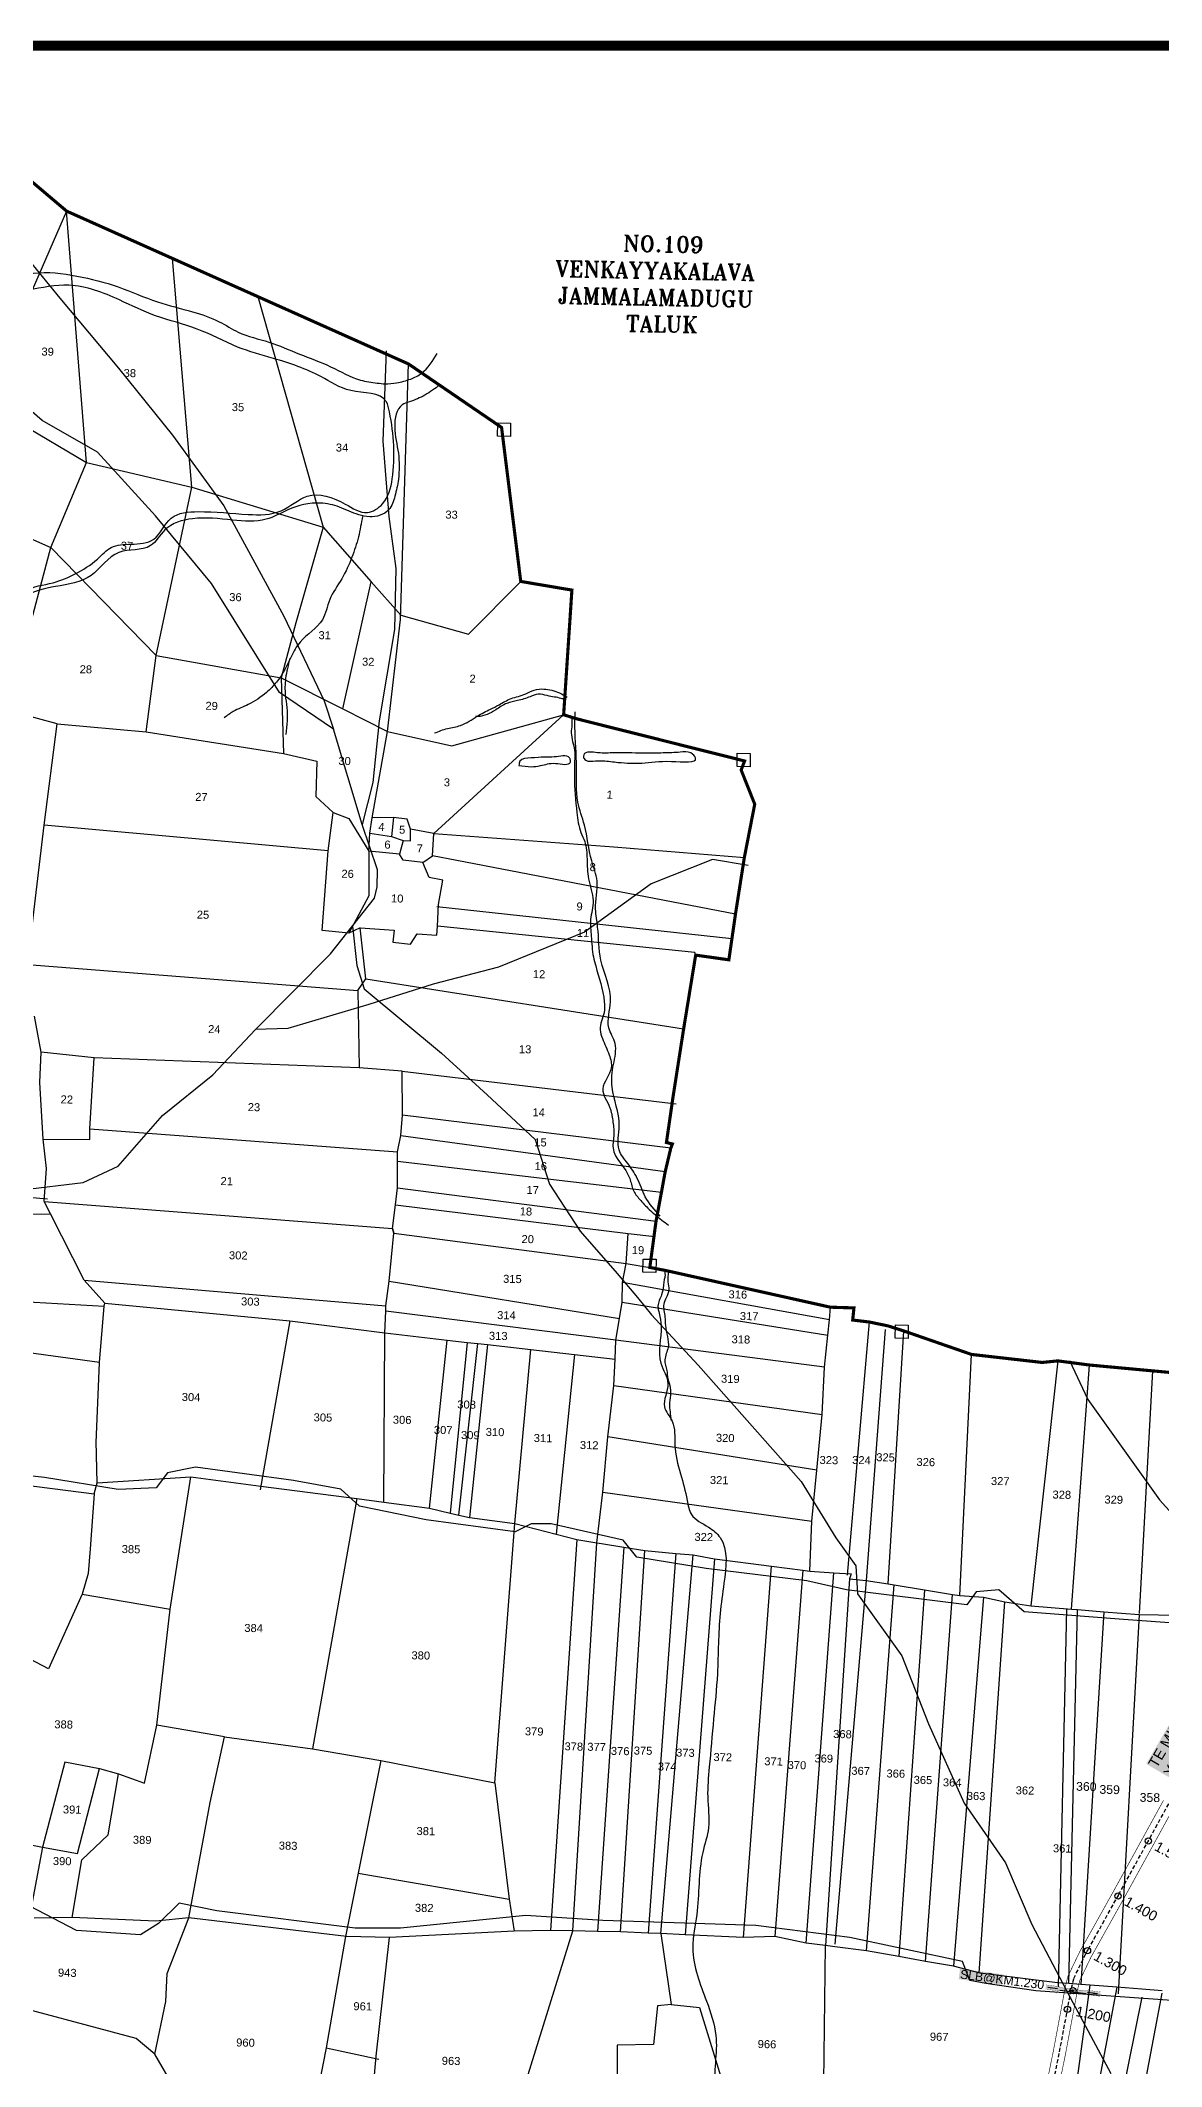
# Model space of a CAD drawing. Header units: inches. Extents: x 180371 to 213934, y 1621195 to 1632901.
# Drawn here: x 186315 to 188105, y 1626032 to 1629266 of the extents above; entities that cross this region are included whole.
import ezdxf
from ezdxf.enums import TextEntityAlignment as Align

# ---------------------------------------------------------------- set-up
doc = ezdxf.new("R2010")
doc.units = ezdxf.units.IN
doc.header["$MEASUREMENT"] = 0
doc.header["$PDMODE"] = 32
doc.header["$PDSIZE"] = 10
doc.linetypes.add('ACAD_ISO02W100', pattern=[15, 12, -3])
doc.linetypes.add('HIDDEN2', pattern=[0.1875, 0.125, -0.0625])
for name, color, linetype in [('CANAL1', 7, 'Continuous'), ('CHANAGE', 1, 'Continuous'), ('CS', 134, 'Continuous'), ('DIMENSION', 7, 'Continuous'), ('PAPER SIZE', 5, 'Continuous'), ('PLOTS', 7, 'Continuous'), ('POINT', 2, 'Continuous'), ('ROAD', 1, 'Continuous'), ('STREAM', 4, 'Continuous'), ('STRUCTURE', 5, 'Continuous'), ('VILLAGE BOUNDARY', 5, 'Continuous'), ('VILLAGE BOUNDRY STONES', 1, 'Continuous')]:
    doc.layers.add(name, color=color, linetype=linetype)
doc.styles.add('section', font='romant.shx', dxfattribs={"height": 2})
doc.styles.get("Standard").update_dxf_attribs({"font": 'arial.ttf'})
doc.dimstyles.get("Standard").update_dxf_attribs({"dimtxt": 0.18, "dimasz": 0.18, "dimexe": 0.18, "dimexo": 0.0625, "dimgap": 0.09, "dimtad": 0, "dimtih": 1, "dimtoh": 1, "dimdec": 4, "dimzin": 0, "dimdsep": 46, "dimtxsty": 'Standard', "dimcen": 0.09, "dimadec": 0, "dimazin": 0, "dimtfac": 1, "dimtdec": 4, "dimtofl": 0, "dimtmove": 0, "dimatfit": 3, "dimfxl": 1, "dimtolj": 1, "dimtzin": 0, "dimarcsym": 0})

# ---------------------------------------------------------------- blocks, each defined once
blk = doc.blocks.new('SLB')
at = {"layer": 'STRUCTURE'}
h = blk.add_hatch(dxfattribs=at)
h.set_pattern_fill('DOTS', color=6, scale=20, angle=320.3722, style=0)
h.set_pattern_definition([(320.372247934, (-159.4327, -72.9564), (1.2786241598, 0.5641323054), [0, -1.25])])
h.paths.add_polyline_path([(769699.5, 1706871.1), (769699.5, 1706861.1), (769729.1, 1706861.1), (769732.1, 1706863.1), (769792.1, 1706863.1), (769795.1, 1706861.1), (769824.7, 1706861.1), (769824.7, 1706871.1), (769795.1, 1706871.1), (769792.1, 1706869.1), (769732.1, 1706869.1), (769729.1, 1706871.1)])
at = {"layer": 'STRUCTURE', "color": 6, "const_width": 0.628}
for points in [[(769726.1, 1706877.1), (769726.1, 1706873.1), (769732.1, 1706869.1), (769792.1, 1706869.1), (769798.1, 1706873.1), (769798.1, 1706877.1)], [(769726.1, 1706855.1), (769726.1, 1706859.1), (769732.1, 1706863.1), (769792.1, 1706863.1), (769798.1, 1706859.1), (769798.1, 1706855.1)]]:
    blk.add_lwpolyline(points, dxfattribs=at)
at = {"layer": 'STRUCTURE', "color": 6, "linetype": 'ACAD_ISO02W100', "ltscale": 0.5, "const_width": 0.5}
for points in [[(769699.5, 1706871.1), (769729.1, 1706871.1)], [(769699.5, 1706861.1), (769729.1, 1706861.1)], [(769795.1, 1706871.1), (769824.7, 1706871.1)], [(769795.1, 1706861.1), (769824.7, 1706861.1)]]:
    blk.add_lwpolyline(points, dxfattribs=at)
at = {"layer": 'STRUCTURE', "color": 6}
blk.add_lwpolyline([(769732.1, 1706863.1), (769792.1, 1706863.1)], dxfattribs=at)
blk.add_lwpolyline([(769732.1, 1706863.1), (769792.1, 1706863.1)], dxfattribs=at)
at = {"layer": 'STRUCTURE', "color": 0}
blk.add_circle((769762.1, 1706866.1), 1.24, dxfattribs=at)
for points in [[(769703.8, 1706866), (769726.7, 1706866)], [(769818.6, 1706865.8), (769795.7, 1706865.8)]]:
    blk.add_leader(points, dimstyle='Standard', override={"dimasz": 10, "dimgap": 0.09, "dimtad": 0}, dxfattribs=at)

msp = doc.modelspace()

# ---------------------------------------------------------------- linework, layer by layer
at = {"layer": 'CANAL1', "color": 200, "const_width": 1}
for points in [[(187902.9, 1625910.8), (187932.7, 1626057.2), (187951.7, 1626158.9), (187955.7, 1626175.6), (187974.8, 1626215.3), (188028.3, 1626311), (188108.5, 1626456.8)], [(187922.5, 1625906.7), (187952.3, 1626053.4), (187971.3, 1626154.7), (187974.7, 1626168.9), (187992.5, 1626206.1), (188045.8, 1626301.3), (188125.9, 1626447)]]:
    msp.add_lwpolyline(points, dxfattribs=at)
at = {"layer": 'CANAL1', "color": 1, "linetype": 'HIDDEN2', "ltscale": 50}
msp.add_lwpolyline([(187912.7, 1625908.7), (187942.5, 1626055.3), (187961.5, 1626156.8), (187965.2, 1626172.2), (187983.7, 1626210.7), (188037, 1626306.2), (188117.2, 1626451.9)], dxfattribs=at)
at = {"layer": 'CS', "color": 3}
for p in [(188084.1, 1626391.8), (188035.9, 1626304.2), (187987.1, 1626216.9), (187955.1, 1626123)]:
    msp.add_point(p, dxfattribs=at)
at = {"layer": 'PAPER SIZE', "color": 5, "const_width": 16}
msp.add_lwpolyline([(180378.6, 1629257.8), (190010.1, 1629257.8), (190010.1, 1621202.7), (180378.6, 1621202.7)], close=True, dxfattribs=at)
at = {"layer": 'PLOTS'}
for points in [[(186342.2, 1628175), (186279.2, 1628192.3), (186298.9, 1628331.9), (186332.1, 1628456.5), (186388.8, 1628592.3), (186357.2, 1628993.5), (186302.2, 1628867.5), (186283.2, 1628654.8), (186219.5, 1628505.8)], [(186484, 1628162.2), (186499.9, 1628284), (186556.9, 1628552.8), (186526.3, 1628917.9)], [(186662.5, 1628857), (186766.5, 1628488.9), (186723.1, 1628336.1), (186699.8, 1628248.4), (186703.2, 1628128)], [(187425, 1627871.1), (186980, 1627956.9), (186941.5, 1627964.3), (186943.6, 1628000.3), (186906.1, 1628007), (186900.8, 1628022.8), (186879.3, 1628025.8), (186844.8, 1628025.2), (186869.4, 1628162.8), (186890.4, 1628341.7), (186903.1, 1628749.5)], [(186075.8, 1628713.9), (186218.6, 1628677.3), (186250, 1628669.2), (186252.1, 1628662.1), (186283.2, 1628654.8), (186388.8, 1628592.3), (186556.9, 1628552.8), (186766.5, 1628488.9), (186843.4, 1628401.8), (186890.6, 1628348.3), (186998.7, 1628318.3), (187082.2, 1628402.4)], [(185930.7, 1628603.6), (186021.7, 1628563.8), (186219.5, 1628505.8), (186249.1, 1628498.5), (186252.9, 1628491.8), (186332.1, 1628456.5), (186499.9, 1628284), (186699.8, 1628248.4), (186797.9, 1628198.9), (186869.4, 1628162.8), (186972.1, 1628140.2), (187150.7, 1628189.6), (186943.6, 1628000.3), (187230.9, 1627978.8), (187439.2, 1627961.7)], [(186797.9, 1628198.9), (186843.4, 1628401.8)], [(186297.3, 1627811.6), (186321.3, 1628013.2), (186342.2, 1628175), (186484, 1628162.2), (186703.2, 1628128), (186756.8, 1628115.5), (186755.2, 1628059.1), (186782.9, 1628033.8), (186807.8, 1628024), (186839.5, 1627971.8), (186839.7, 1627900.3), (186807.6, 1627841.1), (186764.9, 1627845.1), (186774.7, 1627972.3), (186782.9, 1628033.8)], [(186774.7, 1627972.3), (186321.3, 1628013.2)], [(186925.7, 1627953.7), (186894.6, 1627957.6), (186888.7, 1627966.8), (186839.5, 1627971.8), (186841.3, 1628000.5), (186844.8, 1628025.2)], [(186841.3, 1628000.5), (186875.7, 1627995.4), (186894.4, 1627989), (186888.7, 1627966.8)], [(186879.3, 1628025.8), (186875.7, 1627995.4)], [(186894.4, 1627989), (186906.2, 1627988.3), (186906.1, 1628007)], [(186825.8, 1627849.5), (186880.3, 1627845.9), (186878.2, 1627826.8), (186906.3, 1627823.2), (186916.7, 1627839.8), (186948.4, 1627837.9), (186949.4, 1627852.2), (186950.7, 1627886.7), (186958, 1627925.7), (186935.8, 1627929.7), (186925.7, 1627953.7), (186941.5, 1627964.3)], [(186948.1, 1627883.3), (187419.4, 1627832.2)], [(186295.4, 1627791), (186822.2, 1627749.2), (186835, 1627768), (186825.8, 1627849.5), (186807.6, 1627841.1)], [(187361.5, 1627805.9), (187360.2, 1627810.3), (186949.4, 1627852.2)], [(186822.2, 1627749.2), (186824, 1627626.1)], [(186835, 1627768), (187342.3, 1627688.2)], [(186178.4, 1627392.5), (186331.4, 1627392.7), (186321.1, 1627412.7), (186325.2, 1627465.4), (186319.9, 1627512.1), (186314.2, 1627602.8), (186316.7, 1627651.2), (186305.9, 1627708.4)], [(186863.5, 1626932.7), (186865, 1627202.8), (186866.6, 1627237.3), (186867, 1627246), (186871.9, 1627285.2), (186879.7, 1627362.3), (186877.6, 1627369.4), (186882.2, 1627407.3), (186885.5, 1627434.5), (186885.3, 1627476.7), (186885.2, 1627492.1), (186891, 1627518), (186893.6, 1627550.6), (186892.9, 1627620.4), (186824, 1627626.1), (186401.3, 1627641.9), (186316.7, 1627651.2)], [(186319.9, 1627512.1), (186394.3, 1627511.8), (186394.3, 1627528.6), (186401.3, 1627641.9)], [(186892.9, 1627620.4), (187330.4, 1627568.3)], [(187321.7, 1627497.5), (186893.6, 1627550.6)], [(186394.3, 1627528.6), (186885.2, 1627492.1)], [(186891, 1627518), (187312.9, 1627460.4)], [(185924.7, 1627451.8), (186326.8, 1627417)], [(187306.8, 1627427.1), (186885.3, 1627476.7)], [(186885.5, 1627434.5), (187298.2, 1627381.1)], [(185913.3, 1627315.7), (186154.5, 1627298.3), (186270.1, 1627290.9), (186285.7, 1627256), (186286.7, 1627253.2), (186417.3, 1627245.8), (186418.4, 1627250.6), (186385.2, 1627287.2), (186331.4, 1627392.7)], [(186321.1, 1627412.7), (186877.6, 1627369.4), (186879.7, 1627362.3), (187250.6, 1627313.8), (187288.3, 1627307.4)], [(186882.2, 1627407.3), (187253.5, 1627361.7)], [(187203.8, 1626868), (187213.3, 1626948.5), (187221.2, 1627037), (187230.6, 1627119), (187232.7, 1627161), (187234.1, 1627191.3), (187239.8, 1627225.7), (187244, 1627251.7), (187244.9, 1627283.1), (187250.6, 1627313.8), (187253.5, 1627361.7), (187296.4, 1627356.5)], [(186385.2, 1627287.2), (186867, 1627246)], [(186871.9, 1627285.2), (187239.8, 1627225.7)], [(187575.3, 1627223.8), (187244.9, 1627283.1)], [(186404.3, 1627027.6), (186409.5, 1627155.7), (186417.3, 1627245.8)], [(186418.4, 1627250.6), (186713.5, 1627221.9), (186865, 1627202.8), (186964.6, 1627191.5), (186996.9, 1627187.8), (187013.5, 1627185.9), (187028.9, 1627184.2), (187098.3, 1627176.3), (187167.9, 1627168.5), (187232.7, 1627161.1)], [(186713.5, 1627221.9), (186666.3, 1626952.2)], [(187234.1, 1627191.3), (186866.6, 1627237.3)], [(187244, 1627251.7), (187572.6, 1627199)], [(187543.7, 1626822.6), (187546.8, 1626902.1), (187554.7, 1626984), (187563.3, 1627072.5), (187567.1, 1627148.4), (187572.6, 1627199), (187575.3, 1627223.8), (187576.6, 1627243.9)], [(186409.5, 1627155.7), (186297, 1627170.8), (186296.2, 1627190.2), (186142.3, 1627205.2), (185908.5, 1627188.3)], [(186936.3, 1626923.2), (186964.6, 1627191.5)], [(187567.1, 1627148.4), (187234.1, 1627191.3)], [(187638.4, 1627220.3), (187603.6, 1626815.9)], [(187664, 1627208.4), (187633.8, 1626807.9)], [(187668.7, 1626802.2), (187694.1, 1627205.9)], [(186996.9, 1627187.8), (186969.5, 1626915.1)], [(186983.4, 1626912.1), (187013.5, 1627185.9)], [(187028.9, 1627184.2), (187000.5, 1626908.4)], [(187072.7, 1626898.4), (187098.3, 1627176.3)], [(187167.9, 1627168.5), (187138.6, 1626881.6)], [(187783.5, 1626783.5), (187801.9, 1627168.5)], [(187939.9, 1627158.2), (187896.6, 1626767)], [(187961.7, 1626761.8), (187990.2, 1627151.6)], [(188090.7, 1627142.3), (188069.6, 1626754.9)], [(187230.6, 1627119), (187563.3, 1627072.5)], [(186405.7, 1626963.8), (186404.2, 1627030.3)], [(187554.7, 1626984), (187221.2, 1627037)], [(186401.3, 1626946.1), (186394.9, 1626858.3), (186391.6, 1626818.7), (186382, 1626785.7), (186328.4, 1626666.8), (186281, 1626691.7), (186160.2, 1626719.1), (186168.7, 1626804.2), (186196.9, 1626972.1)], [(186196.9, 1626972.1), (186401.3, 1626946.1), (186405.7, 1626963.8), (186555.3, 1626972.9), (186667.4, 1626958.3), (186820.5, 1626938.3), (186863.5, 1626932.7), (186936.3, 1626923.2), (186969.5, 1626915.1), (186983.4, 1626912.1), (187000.5, 1626908.4), (187072.7, 1626898.4), (187138.6, 1626881.6), (187172, 1626873.1), (187203.8, 1626868), (187211.2, 1626866.8), (187246.7, 1626861.1), (187280.4, 1626855.7), (187329.9, 1626851), (187357.5, 1626848.4), (187391.4, 1626842.3), (187482.8, 1626830.5), (187532.4, 1626824.1), (187543.7, 1626822.6), (187581.9, 1626820.1), (187609.8, 1626818.3), (187607.3, 1626810.3), (187633.8, 1626807.9), (187668.7, 1626802.2), (187678.4, 1626800.6), (187726.7, 1626792.8), (187771.8, 1626785.4), (187783.5, 1626783.5), (187821.1, 1626781.1), (187855.1, 1626773.4), (187896.6, 1626767), (187961.7, 1626761.8), (187971.3, 1626761.1), (188013.1, 1626757.8), (188069.8, 1626753.2), (188161.8, 1626752)], [(186498.2, 1626051.4), (186515.8, 1626135.7), (186517.7, 1626180.3), (186552.1, 1626269), (186586.1, 1626453.3), (186609.3, 1626558.1), (186501, 1626576.5), (186522.5, 1626761.8), (186555.3, 1626972.9)], [(186820.5, 1626938.3), (186749.5, 1626539.2)], [(187213.3, 1626948.5), (187546.8, 1626902.1)], [(187041.1, 1626484.8), (187072.7, 1626898.4)], [(187172, 1626873.1), (187129.8, 1626249.1)], [(187165.6, 1626248.4), (187203.8, 1626868)], [(187246.7, 1626861.1), (187204.8, 1626247.6)], [(187241.4, 1626246.9), (187280.4, 1626855.7)], [(187329.9, 1626851), (187285.8, 1626244.9)], [(187306.1, 1626244), (187357.5, 1626848.4)], [(187391.4, 1626842.3), (187344.6, 1626242.2)], [(187437.6, 1626237.9), (187482.8, 1626830.5)], [(187532.4, 1626824.1), (187488.1, 1626239.3)], [(187538, 1626229), (187581.9, 1626820.1)], [(187607.3, 1626810.3), (187569, 1626225)], [(187633.8, 1626807.9), (187583.9, 1626227.1)], [(186382, 1626785.7), (186522.5, 1626761.8)], [(187634.5, 1626216.5), (187678.4, 1626800.6)], [(187726.7, 1626792.8), (187686, 1626207.3)], [(187728.7, 1626199.7), (187771.8, 1626785.4)], [(187821.1, 1626781.1), (187773.3, 1626191.8)], [(187814.1, 1626181.1), (187855.1, 1626773.4)], [(187953.4, 1626762.5), (187940, 1626159)], [(187957.2, 1626164.1), (187971.3, 1626761.1)], [(188013.1, 1626757.8), (187976.3, 1626162.6)], [(188069.8, 1626753.2), (188036, 1626147.8)], [(186153.7, 1626414.7), (186318.6, 1626382), (186374.4, 1626371.9), (186409.8, 1626507.8), (186439.9, 1626499.1), (186481.7, 1626483.9), (186501, 1626576.5)], [(186609.3, 1626558.1), (186749.5, 1626539.2), (186858.8, 1626520.4), (187041.1, 1626484.8), (187063.8, 1626299.2), (187071.7, 1626248)], [(186409.6, 1626507), (186354.4, 1626517.5), (186318.6, 1626382), (186297.1, 1626268.6)], [(186858.8, 1626520.4), (186822.7, 1626340.5), (186802.4, 1626239.6), (186771.6, 1626061.4), (186754.5, 1625975), (186777.2, 1625947), (186748.9, 1625863.7), (186690.8, 1625880.9), (186627.3, 1625960.8), (186576.5, 1625984.6)], [(186365.8, 1626269.8), (186381.2, 1626361.8), (186423.3, 1626401.5), (186439.9, 1626499.1)], [(186822.7, 1626340.5), (187063.8, 1626299.2)], [(188106.5, 1626152.7), (188073.6, 1626155.2), (188033.9, 1626158.3), (187991.2, 1626161.5), (187976.3, 1626162.6), (187957.2, 1626164.1), (187939.4, 1626165.4), (187815.7, 1626180.6), (187773.3, 1626191.8), (187728.7, 1626199.7), (187686, 1626207.3), (187634.5, 1626216.5), (187583.7, 1626223.1), (187569, 1626225), (187538, 1626229), (187488.1, 1626239.3), (187437.6, 1626237.9), (187344.6, 1626242.2), (187306.1, 1626244), (187285.8, 1626244.9), (187241.4, 1626246.9), (187204.8, 1626247.6), (187165.6, 1626248.4), (187129.8, 1626249.1), (187071.7, 1626248), (186872.7, 1626237.9), (186803.8, 1626239.5), (186552.1, 1626269), (186499.7, 1626263.9), (186365.8, 1626269.8), (186305.4, 1626268.8)], [(187194.5, 1625812.5), (187033.1, 1625862.4), (186840.7, 1625927.1), (186851.6, 1626048.1), (186872.7, 1626237.9)], [(186930.1, 1625499.7), (186982.8, 1625695.2), (187000.9, 1625754.5), (187033.1, 1625862.4), (187071.6, 1625947.3), (187165.6, 1626248.4)], [(187306.1, 1626244), (187322.5, 1626130.9), (187367.4, 1626126), (187412.1, 1625980.8), (187424.7, 1625939.9), (187439.6, 1625891.3), (187435.6, 1625838.7), (187437.2, 1625800.7), (187445.1, 1625762.6), (187429.1, 1625729.8), (187424.3, 1625689.6), (187419.9, 1625652.5), (187416, 1625620.2), (187412.4, 1625590.3), (187408.6, 1625557.7), (187401.5, 1625534.1), (187415.8, 1625529.8), (187587.3, 1625495.1), (187859.9, 1625434.1)], [(187587.3, 1625495.1), (187593.8, 1625527.2), (187600.1, 1625558.6), (187609, 1625587.5), (187613.2, 1625603), (187614.6, 1625617.6), (187619.8, 1625638.2), (187623.4, 1625652.6), (187632.9, 1625689.7), (187636.6, 1625706.4), (187641.6, 1625728), (187643.9, 1625738.2), (187649.4, 1625762.3), (187655.6, 1625775.6), (187660.9, 1625799.2), (187663.5, 1625810.8), (187671, 1625833.5), (187683.6, 1625871.7), (187700.1, 1625898.3), (187706.5, 1625913.6), (187707.1, 1625923.4), (187720, 1625988.9), (187566.1, 1626007), (187569, 1626225)], [(187893.8, 1625635.5), (187902.1, 1625668.3), (187908.7, 1625706), (187915.5, 1625744.4), (187922.2, 1625818.6), (187923.4, 1625832.2), (187929.1, 1625849.2), (187962.1, 1625946.8), (187991.2, 1626161.5)], [(188033.9, 1626158.3), (187932.5, 1625620.5)], [(186499, 1625747.9), (186576.5, 1625984.6), (186519.2, 1626014.7), (186498.2, 1626051.4), (186468.2, 1626076.3), (186232.7, 1626139.2)], [(187322.5, 1626130.9), (187300.4, 1626128.7), (187294.3, 1626067.1), (187236.4, 1626065.9), (187236.4, 1625887.8), (187222.2, 1625867.7), (187194.5, 1625812.5), (187150.4, 1625596.5), (187099.9, 1625417.5), (187099.2, 1625414.9)], [(187967.4, 1625613), (188074.3, 1626142.4)], [(188105.7, 1626148.7), (188002.7, 1625601.7)], [(186771.6, 1626061.4), (186855.6, 1626043.6)]]:
    msp.add_lwpolyline(points, dxfattribs=at)
at = {"layer": 'POINT'}
msp.add_point((187964, 1626153, 78), dxfattribs=at)
at = {"layer": 'ROAD'}
for points in [[(186216.3, 1629112.6), (186203.5, 1629041.6), (186223.5, 1629002.5), (186296.7, 1628915.4), (186346.3, 1628854.6), (186440, 1628743), (186526, 1628636.1), (186608.2, 1628522.9), (186703.7, 1628346.7), (186768.2, 1628211.7), (186783.1, 1628166.5)], [(186867.1, 1628770.7), (186862.1, 1628626.1), (186871.8, 1628506.3), (186882.7, 1628423.2), (186880.7, 1628325.5), (186856.4, 1628179.8), (186846, 1628081.4), (186828.8, 1628014.2)], [(186286.4, 1627431.1), (186383.5, 1627442.7), (186439.5, 1627469.2), (186510.1, 1627549.7), (186590.6, 1627614.9), (186658.5, 1627687.3), (186778.7, 1627807.9), (186848.9, 1627896.7), (186852.9, 1627914.7), (186853.4, 1627942.3), (186828.8, 1628014.2), (186783.1, 1628166.5), (186696.9, 1628225), (186588.7, 1628399), (186499, 1628507.1), (186406.6, 1628608.5), (186318.1, 1628659.5), (186269.9, 1628701.2)], [(187445.5, 1627948.9), (187388.6, 1627958.5), (187290.3, 1627919.5), (187183.9, 1627842.5), (187046.5, 1627786.6), (186942.3, 1627759.4), (186839.4, 1627727.3), (186710.6, 1627689), (186658.5, 1627687.3)], [(186813.8, 1627852.3), (186820.7, 1627789.6), (186832, 1627752.1), (186955.9, 1627649.5), (187028.6, 1627582.8), (187105.3, 1627511.5), (187128.1, 1627440.3), (187176.9, 1627365.4), (187236, 1627297.9), (187268.8, 1627259.5), (187290.8, 1627231.8), (187365.3, 1627151.6), (187530.1, 1626965.9), (187585.4, 1626875.9), (187617.2, 1626830.8), (187619.7, 1626786.3), (187690.8, 1626687.2), (187733.1, 1626579), (187790.2, 1626452.1), (187856.3, 1626356.8), (187898, 1626258.7), (187959.6, 1626142.1), (188024.3, 1626020.9)], [(187958.5, 1627158.9), (187987.7, 1627096.3), (188101.9, 1626936.2), (188237.5, 1626786.4), (188274.4, 1626751), (188386.4, 1626540.1), (188434.6, 1626347.3), (188447, 1626314.2), (188481.6, 1626276), (188541.3, 1626084.4), (188603.4, 1625968.7), (188619.7, 1625843.5), (188649.7, 1625756.4), (188681, 1625664.1), (188715.8, 1625597.1)], [(188242.6, 1626730.8), (188044.8, 1626745.6), (187886, 1626757.4), (187845.5, 1626792.9), (187809.3, 1626789.3), (187794.4, 1626768.6), (187602.3, 1626792.7), (187538.9, 1626806.9), (187378.1, 1626826.7), (187267.8, 1626844.8), (187246, 1626872), (187130.8, 1626898.1), (187099, 1626898), (187073.5, 1626885.4), (186931.3, 1626904.5), (186824.9, 1626926.1), (186795.1, 1626953.3), (186719.4, 1626967), (186563.1, 1626988.5), (186518, 1626979.4), (186499.9, 1626955.3), (186439.5, 1626952.9), (186321.6, 1626972), (186099.3, 1626996.9)], [(188136.8, 1626136.1), (187904.8, 1626152.5), (187824.9, 1626164.2), (187799.4, 1626168.9), (187787.3, 1626199.5), (187607.8, 1626237.8), (187457.5, 1626256.7), (187213.3, 1626265.1), (187090.3, 1626272.7), (186890.4, 1626252.8), (186817.8, 1626252.7), (186596.8, 1626280.6), (186536.7, 1626292.6), (186503.8, 1626260), (186475.1, 1626242.1), (186372.9, 1626249.2), (186298.5, 1626288)]]:
    msp.add_lwpolyline(points, dxfattribs=at)
at = {"layer": 'STREAM'}
for points in [[(181652.2, 1625047.6), (181674.7, 1625072.5), (181721, 1625122.3), (181760.1, 1625142.2), (181819.6, 1625181), (181860.3, 1625213.5), (181924.5, 1625223.6), (181994.7, 1625230.2), (182020.1, 1625253.4), (182068.7, 1625280.4), (182130.5, 1625301.2), (182192.3, 1625320.7), (182274.8, 1625344.4), (182330.6, 1625363.3), (182407.4, 1625399.1), (182478.3, 1625408.3), (182508.7, 1625409.7), (182600.9, 1625416.6), (182690.4, 1625422.1), (182812.7, 1625434.4), (182884.3, 1625441.6), (182983.4, 1625461.7), (183028.8, 1625464.1), (183082.7, 1625487.7), (183230.9, 1625532.2), (183313.7, 1625567.2), (183325.6, 1625595), (183411.5, 1625617.3), (183473.4, 1625638.1), (183528.1, 1625669.1), (183547.3, 1625694.7), (183579.2, 1625722.1), (183647, 1625765.1), (183705.8, 1625804.7), (183761.3, 1625838.9), (183812.5, 1625863.3), (183852.6, 1625897.2), (183876.6, 1625929.4), (183907.9, 1625953), (183966.8, 1625993.9), (184041.4, 1626054.5), (184072.4, 1626101.2), (184119.6, 1626157), (184146.7, 1626176.5), (184227, 1626214), (184259.5, 1626232.7), (184279.7, 1626278.3), (184299.5, 1626296.6), (184350.2, 1626327.7), (184396.6, 1626344.1), (184450.3, 1626328.3), (184480.6, 1626305.7), (184503.9, 1626301.3), (184544.4, 1626321.1), (184567.9, 1626354.2), (184633.9, 1626417), (184677.9, 1626476.8), (184718.2, 1626556.8), (184728.7, 1626583.9), (184746.4, 1626633), (184765.8, 1626730.5), (184778.1, 1626780.3), (184796.9, 1626850.7), (184828.3, 1626920.1), (184851.8, 1626959.7), (184875.7, 1626985.9), (184926.8, 1627064.6), (185022.1, 1627124.1), (185040, 1627151.8), (185134.7, 1627210.6), (185188.9, 1627250.2), (185205.3, 1627271.3), (185252.8, 1627338.1), (185285.8, 1627419.5), (185328.8, 1627465.4), (185405.8, 1627507.9), (185453.4, 1627551), (185546.3, 1627650.3), (185602.2, 1627705.2), (185638, 1627729.9), (185676, 1627756.5), (185700.5, 1627783.4), (185718.4, 1627908.9), (185726.4, 1628007.5), (185740.9, 1628100), (185746.7, 1628154.6), (185747.1, 1628177.3), (185774.2, 1628294.5), (185822.5, 1628370.9), (185859.8, 1628436.2), (185894.9, 1628487.6), (185964.9, 1628611.4), (186020.7, 1628696.4), (186059.5, 1628768.4), (186115.7, 1628840.6), (186167.2, 1628877.7), (186203.9, 1628875.6), (186304.2, 1628894.4), (186373.5, 1628889.8), (186439.4, 1628872.5), (186502, 1628848.8), (186558.3, 1628832.8), (186600.7, 1628817), (186631.3, 1628800.3), (186680.1, 1628784.4), (186728.9, 1628765.3), (186778.7, 1628745.1), (186826.3, 1628723.9), (186853, 1628719.1), (186865.7, 1628717.8), (186883.9, 1628719.5), (186906.5, 1628725.5), (186923.8, 1628734.8), (186949, 1628766.3)], [(185955.1, 1624057.8), (185954, 1624088), (185933.6, 1624127.5), (185915.2, 1624170.7), (185890.2, 1624204.6), (185868.2, 1624258), (185855.4, 1624283.9), (185846.6, 1624335), (185832, 1624378.1), (185814.4, 1624443.1), (185811.2, 1624491.4), (185795.5, 1624535.9), (185792, 1624574.8), (185772.9, 1624613.7), (185758, 1624660.3), (185739.2, 1624697.6), (185724, 1624741), (185705.8, 1624780.7), (185703.8, 1624827.5), (185707.4, 1624857.4), (185710.3, 1624896.3), (185740.6, 1624952.7), (185751.8, 1624978.2), (185754.5, 1625007.2), (185762.8, 1625034.7), (185759.7, 1625096.9), (185757.7, 1625125.6), (185747.3, 1625163.5), (185752.3, 1625196.6), (185744.5, 1625235.7), (185749.4, 1625268.6), (185748.2, 1625282.8), (185733.1, 1625290.4), (185736.8, 1625312.9), (185737.8, 1625351.2), (185737.1, 1625369.7), (185739.7, 1625381.4), (185737, 1625393), (185704.5, 1625417.1), (185681.3, 1625428.1), (185665.5, 1625440.2), (185663.2, 1625461.9), (185670.7, 1625500.4), (185684.6, 1625540.2), (185691.7, 1625571.7), (185699.9, 1625590.3), (185712.5, 1625605.3), (185735.8, 1625616.6), (185740.3, 1625628.3), (185727.9, 1625639.5), (185715.7, 1625658.7), (185723.9, 1625707.6), (185725.4, 1625742.9), (185727.3, 1625782.2), (185736.3, 1625806.1), (185741.1, 1625829.3), (185742.1, 1625853.7), (185741.3, 1625883.7), (185748.9, 1625937.7), (185747.4, 1625993), (185743.1, 1626036), (185734.3, 1626067.9), (185677, 1626091.3), (185635.4, 1626102.6), (185603.7, 1626114), (185568.6, 1626118.2), (185543.3, 1626127), (185521.4, 1626136.8), (185516, 1626162.1), (185563.9, 1626190.8), (185610.8, 1626205.1), (185648.6, 1626229.3), (185685.5, 1626259.2), (185737.4, 1626313.8), (185776.9, 1626377.8), (185798.8, 1626422), (185836.6, 1626486.2), (185850.4, 1626513), (185849.4, 1626548.6), (185849.1, 1626572.6), (185868.2, 1626609.1), (185898.6, 1626644.3), (185909, 1626693.5), (185924.8, 1626729.6), (185931.8, 1626760.4), (185951.2, 1626802.7), (185967, 1626844.5), (185975.8, 1626876.5), (185984.1, 1626925.6), (185988.3, 1626969.1), (185981.3, 1626981.7), (185948.3, 1626985.3), (185941.2, 1626997), (185953.1, 1627056), (185960, 1627121.7), (185964.7, 1627164.1), (185973.2, 1627202.1), (185978.5, 1627230.8), (185984.3, 1627327.1), (185989.2, 1627378.5), (185995.2, 1627420), (185996.2, 1627451.3), (185990.2, 1627494.7), (185980.5, 1627589.6), (185980.2, 1627642.4), (185991.2, 1627674.3), (186008.8, 1627717.7), (186051.6, 1627819.7), (186065.3, 1627859.3), (186072.6, 1627900.8), (186090.5, 1627980), (186117.8, 1628055.4), (186130.7, 1628101.5), (186161.4, 1628173.2), (186188.2, 1628227.2), (186217.6, 1628277.2), (186242.3, 1628292.6), (186253, 1628330.6), (186265.9, 1628355.7), (186291, 1628386.7), (186335.9, 1628400.4), (186370.6, 1628414.3), (186406.2, 1628438.1), (186428.5, 1628456.5), (186460, 1628461.9), (186496.2, 1628469.8), (186524.3, 1628503.5), (186567, 1628513.8), (186647.1, 1628509.3), (186699.6, 1628515.2), (186741.2, 1628538.4), (186802, 1628526), (186837.3, 1628512.4), (186861.7, 1628526.5), (186877, 1628566.1), (186879.4, 1628619.3), (186872.7, 1628672.9), (186867.5, 1628689.5), (186810.8, 1628707.1), (186763.2, 1628729.3), (186687.5, 1628758.3), (186630.2, 1628776.6), (186565.5, 1628805.3), (186499.3, 1628826.5), (186441.4, 1628851.7), (186360.9, 1628875.3), (186295.9, 1628867.5), (186202, 1628855.1), (186135.8, 1628834.5), (186092.7, 1628784.3), (186044.1, 1628714), (186017.4, 1628648.6), (185952.4, 1628557.2), (185899.7, 1628463.4), (185874.7, 1628415.8), (185860.2, 1628384.3), (185826.8, 1628327.9), (185781.9, 1628245.7), (185761.4, 1628183.6), (185759.9, 1628106.7), (185759.8, 1628048.8), (185745.8, 1627950.1), (185745, 1627911.7), (185734.3, 1627869.1), (185727, 1627831.9), (185714.9, 1627777.1), (185696.6, 1627743.4), (185631.9, 1627693.2), (185582.3, 1627661.1), (185560.2, 1627622.3), (185514.7, 1627582), (185472.7, 1627544.3), (185420.2, 1627500), (185358.3, 1627462.7), (185322.1, 1627442.1), (185293.4, 1627383.6), (185265.5, 1627328.5), (185232.8, 1627276.2), (185214.2, 1627247.3), (185162.1, 1627222.3), (185112.4, 1627180.6), (185070.6, 1627152.6), (185026.5, 1627114.3), (184968.6, 1627073.5), (184927.4, 1627044.1), (184915.1, 1627017.2), (184879.2, 1626975.3), (184850, 1626928.4), (184820.8, 1626877.1), (184805.8, 1626814.2), (184791.9, 1626737.4), (184769.5, 1626649.2), (184747.5, 1626581.6), (184733.1, 1626550.3), (184713.1, 1626510.1), (184695.2, 1626475.4), (184655.3, 1626413.9), (184621.6, 1626378.9), (184596.1, 1626340.9), (184545.9, 1626304.1), (184512.4, 1626282), (184477.9, 1626278.6), (184428.5, 1626316.7), (184384.7, 1626316.1), (184308.9, 1626273.6), (184292.7, 1626219.6), (184240.9, 1626177.7), (184204.4, 1626142.6), (184166.1, 1626119.3), (184118, 1626083.2), (184089.8, 1626048.7), (184060.9, 1626016.9), (184040.4, 1625987.1), (184027.8, 1625976.4), (184026.3, 1625937.2), (184019.6, 1625910.5), (184006.1, 1625887.4), (183959.4, 1625824.1), (183925.3, 1625805.5), (183905, 1625750.9), (183889.3, 1625688.7), (183883.4, 1625633.8), (183876.3, 1625588.5), (183893.8, 1625570.3), (183894, 1625510.2), (183876.8, 1625475.5), (183890.5, 1625437.4), (183914.2, 1625419.1), (183943.9, 1625388.9), (184003.8, 1625325.6), (184032.6, 1625285.1), (184045.1, 1625256.7), (184050.7, 1625225), (184055.5, 1625190.5), (184101, 1625162.8), (184124.4, 1625163), (184161.8, 1625135.2), (184171.3, 1625093.7), (184178.3, 1625035.2), (184178.4, 1625003.5), (184174.5, 1624978.9), (184172.5, 1624948), (184169.2, 1624923.3), (184191.2, 1624884.1), (184183.3, 1624835.4), (184168.2, 1624766.3), (184164.1, 1624732.7), (184225.5, 1624672.4), (184242, 1624639.7), (184247.3, 1624594), (184285.1, 1624523.1), (184325.6, 1624482.5), (184372.6, 1624493.9), (184381.6, 1624495.8), (184389, 1624486.7), (184399.6, 1624470), (184406, 1624444.4), (184406.8, 1624416.2), (184414.4, 1624383.8), (184417.8, 1624346.6), (184424.8, 1624318.3), (184433.2, 1624286.5), (184437.7, 1624272.6)], [(186953, 1628716), (186929.2, 1628699.8), (186904.3, 1628689), (186892.9, 1628684.2), (186881, 1628649.3), (186886.8, 1628606.9), (186886.8, 1628565.5), (186881.3, 1628538.5), (186871.2, 1628516.5), (186841, 1628505.5), (186823.5, 1628508.8), (186792.8, 1628521), (186762.3, 1628527.5), (186710.5, 1628516.6), (186675.8, 1628501.7), (186622.1, 1628500.4), (186558.1, 1628502.5), (186514.1, 1628484.6), (186491, 1628459.5), (186440.5, 1628448.7), (186396.2, 1628411.9), (186339.3, 1628394.2), (186291.2, 1628377.6), (186269.7, 1628349.1), (186244, 1628283.6), (186218.7, 1628254.8), (186192.2, 1628209.7), (186172.9, 1628166.5), (186137.9, 1628112.8), (186135.5, 1628077.9), (186118.1, 1628023.4), (186101.6, 1627972.2), (186090.8, 1627933), (186068.8, 1627860.9), (186056.8, 1627807.1), (186024.4, 1627737.3), (185995.3, 1627665.8), (185992.1, 1627569.4), (185999.5, 1627501.6), (186003.7, 1627445.9), (185998.3, 1627374.9), (185997.2, 1627317.9), (185986.5, 1627254.5), (185967.4, 1627103.1), (185961.3, 1627064.3), (185951.5, 1627008.8), (185951.8, 1626994.6), (185977.4, 1626988.3), (185994.9, 1626979.8), (185996.6, 1626941.5), (185984.6, 1626884.1), (185978.1, 1626846.6), (185952.6, 1626777.2), (185936.5, 1626730.4), (185924.6, 1626686.4), (185909.2, 1626655.1), (185888.7, 1626617.1), (185862.1, 1626574.9), (185863.1, 1626520.1), (185853.7, 1626491.2), (185826.9, 1626458), (185812.7, 1626424.2), (185792.1, 1626385), (185753.7, 1626316.2), (185715.8, 1626273.8), (185669.7, 1626226.9), (185636.2, 1626206), (185587.8, 1626181.3), (185547.2, 1626174.1), (185524, 1626159.7), (185533, 1626135.9), (185546.4, 1626135.3), (185613.4, 1626116.2), (185678.8, 1626102.8), (185710.8, 1626091.9), (185736.9, 1626076.6), (185763.3, 1625974.5), (185757.6, 1625920.5), (185750.3, 1625874.2), (185748, 1625842.2), (185744.2, 1625793.5), (185733.3, 1625769.1), (185736.6, 1625735.5), (185733.2, 1625714.9), (185727.3, 1625695.7), (185724.9, 1625649.6), (185744.9, 1625635.6), (185745.6, 1625623.3), (185733.3, 1625612), (185702.2, 1625579.2), (185696.4, 1625554.3), (185690.3, 1625533.1), (185682, 1625514.1), (185674.3, 1625484.5), (185668.3, 1625450.7), (185673.6, 1625437.6), (185703.4, 1625426.7), (185727.7, 1625413.2), (185748.6, 1625394.6), (185744.8, 1625366.3), (185744.7, 1625304.2), (185752.8, 1625286.2), (185755.7, 1625258.3), (185752.6, 1625235.9), (185756.6, 1625210.6), (185772.2, 1625079.8), (185772.6, 1625030.9), (185757.6, 1624959.2), (185723.9, 1624906.9), (185718.8, 1624854.1), (185709.6, 1624800.6), (185737.2, 1624726.3), (185754.1, 1624681.5), (185766.7, 1624659.7), (185775.9, 1624640.9), (185775.2, 1624620.5), (185792.5, 1624584.1), (185800.2, 1624546.2), (185806.1, 1624521.3), (185813.1, 1624496.2), (185819.6, 1624458.9), (185831.4, 1624422.8), (185836.9, 1624392.9), (185842.1, 1624373.4), (185846.9, 1624349.6), (185868, 1624266.5), (185891.9, 1624220.2), (185916.3, 1624185.4), (185946.3, 1624127.3), (185966.8, 1624067.1), (185970.7, 1624045.3), (185981.5, 1624012.2), (185985.8, 1623989.5), (185989.6, 1623946.4), (186010.1, 1623835.4), (186016.1, 1623793.6), (186012.6, 1623753.4), (186021.9, 1623670.6), (186024.5, 1623629.6), (186028.6, 1623596), (186030.4, 1623552.3), (186035.3, 1623520.8), (186038.2, 1623496.8), (186034.3, 1623473.7), (186036.5, 1623444.3)], [(186829.5, 1628506.3), (186823, 1628473.5), (186812.7, 1628441.1), (186796.4, 1628406.5), (186777.3, 1628373.4), (186765.5, 1628341.1), (186729.8, 1628305.7), (186715.7, 1628282.2), (186692.1, 1628241.4), (186676.2, 1628225.3), (186647.2, 1628205.9), (186623.2, 1628194.8), (186608.9, 1628184.8)], [(186713.7, 1628279.4), (186706.8, 1628247.5), (186706.3, 1628220.8), (186708.8, 1628201.3), (186707.4, 1628158.1)], [(186944.6, 1628160.5), (186965.4, 1628167.7), (186986.1, 1628172.5), (187013, 1628187.4), (187033.8, 1628198.5), (187047.5, 1628205.5), (187066.7, 1628215.3), (187090.1, 1628222.9), (187103.8, 1628229.1), (187119.3, 1628230.6), (187144, 1628224.4), (187156.2, 1628217.8)], [(187152.8, 1628213.8), (187147, 1628215.6), (187124.6, 1628220.1), (187110, 1628222.6), (187097.3, 1628218.4), (187077.1, 1628212.2), (187060, 1628207.8), (187042.2, 1628197.4), (187013.7, 1628186.8), (187010.2, 1628186.9)], [(187304.8, 1627389.1), (187281.1, 1627420.1), (187267.8, 1627450.5), (187253, 1627473.2), (187239.1, 1627495), (187239.4, 1627533.7), (187228.1, 1627595.3), (187230.3, 1627631.5), (187232.8, 1627664.9), (187222.8, 1627690), (187225.6, 1627731.5), (187210.1, 1627797.9), (187205, 1627850.6), (187201.7, 1627879.3), (187204, 1627924.1), (187195.6, 1627956.3), (187183.8, 1628013.6), (187173.5, 1628050.2), (187171.3, 1628105.1), (187168.7, 1628169.7), (187169.2, 1628194.5)], [(187164, 1628186.6), (187163.8, 1628173.8), (187162.9, 1628160.9), (187168, 1628132.8), (187168.3, 1628115.7), (187167.8, 1628091.3), (187171.8, 1628033.3), (187178.4, 1628001.6), (187184.3, 1627987.2), (187188.1, 1627959.4), (187190.3, 1627927.8), (187197.7, 1627892.8), (187193.8, 1627862.8), (187194.7, 1627836), (187198.3, 1627803), (187201.9, 1627788.6), (187215.6, 1627731.7), (187215.2, 1627714), (187208.9, 1627686.9), (187212.5, 1627673), (187223.4, 1627646.5), (187226.8, 1627625.9), (187213.3, 1627592.7), (187224.6, 1627562.4), (187229, 1627542.2), (187230.9, 1627519.8), (187229.6, 1627498.3), (187256.3, 1627449.3), (187261.7, 1627431), (187271.9, 1627416.5), (187287.4, 1627399.9), (187307.6, 1627382.8), (187317.9, 1627375)], [(187182.3, 1628120.9), (187183, 1628125.7), (187205, 1628129), (187231.3, 1628128.8), (187253.9, 1628128.8), (187276.6, 1628128.1), (187309.8, 1628128.6), (187336.9, 1628129.9), (187353.8, 1628128.6), (187361.3, 1628120.7), (187323, 1628115.1), (187275.8, 1628112.5), (187237.9, 1628113.6), (187213.5, 1628116), (187197.3, 1628115.7), (187187.3, 1628116.5), (187182.3, 1628120.9)], [(187079.2, 1628108.8), (187080.9, 1628115.4), (187098.6, 1628120.6), (187120.2, 1628121.9), (187131.9, 1628121.9), (187146.4, 1628123.7), (187158.3, 1628122.3), (187161.1, 1628119), (187161.5, 1628114.6), (187137.6, 1628112), (187113.8, 1628108.4), (187099, 1628106.7), (187079.2, 1628108.8)], [(187311.8, 1627302.8), (187312.4, 1627292.5), (187311.1, 1627286.8), (187310, 1627278.4), (187307, 1627263.8), (187301.3, 1627245.7), (187303.2, 1627234.3), (187306.4, 1627213.9), (187305.8, 1627154.5), (187317.2, 1627121.7), (187311.6, 1627085), (187324.1, 1627061.8), (187328.2, 1627024.3), (187337.3, 1626977.9), (187348, 1626935.6), (187354.7, 1626913), (187382.1, 1626892.8), (187400.5, 1626876.2), (187406.7, 1626803.6), (187400.5, 1626754.8), (187396.1, 1626658.6), (187390.1, 1626586.7), (187383.2, 1626509.5), (187380.7, 1626462.1), (187382, 1626413.1), (187372.8, 1626373.4), (187363.2, 1626274.4), (187356.8, 1626221.6), (187364.3, 1626177.1), (187378.8, 1626136.2), (187393.8, 1626081.5), (187393, 1626037.9), (187392.9, 1625995.8), (187407.3, 1625948), (187427.4, 1625841.6), (187434.9, 1625791.7), (187427.8, 1625742.8), (187420.1, 1625706.2), (187412.7, 1625679.5), (187409.7, 1625642.8), (187411.3, 1625607.1), (187401.7, 1625549.9), (187397.3, 1625521.6)], [(187318.1, 1627300.7), (187317.2, 1627284.5), (187318.5, 1627271.6), (187314.3, 1627259.1), (187310.5, 1627248.9), (187312.5, 1627228.2), (187313.1, 1627214.7), (187317.5, 1627179.7), (187312.3, 1627160), (187315.3, 1627143.1), (187317.1, 1627129.6), (187320.8, 1627115.4), (187319.8, 1627083.3), (187321.4, 1627070.7), (187321.8, 1627063.8)]]:
    msp.add_spline(points, degree=3, dxfattribs=at)
at = {"layer": 'VILLAGE BOUNDARY', "const_width": 5}
msp.add_lwpolyline([(186245.8, 1629087.8), (186357.2, 1628993.5), (186526.3, 1628917.9), (186662.5, 1628857), (186867, 1628765.6), (186903.1, 1628749.5), (187051.6, 1628648.2), (187082.2, 1628402.4), (187163.9, 1628388.6), (187150.7, 1628189.6), (187165.7, 1628184.9), (187171.9, 1628183), (187439.6, 1628115.8), (187434.1, 1628101.4), (187455.8, 1628046.8), (187439.2, 1627961.7), (187425, 1627871.1), (187419.4, 1627832.2), (187414.5, 1627798.4), (187361.5, 1627805.9), (187342.3, 1627688.2), (187324.7, 1627575.3), (187324.5, 1627573.5), (187314.8, 1627506.8), (187324.3, 1627504.5), (187321.7, 1627497.5), (187312.9, 1627460.4), (187306.8, 1627427.1), (187301.5, 1627398.5), (187300.4, 1627393), (187298.2, 1627381.1), (187288.3, 1627307.4), (187311.8, 1627302.8), (187318.6, 1627301.4), (187576.6, 1627243.9), (187599.2, 1627243.2), (187614.2, 1627242.8), (187612.2, 1627223.4), (187638.4, 1627220.3), (187668.4, 1627214.1), (187694.1, 1627205.9), (187801.9, 1627168.5), (187914.6, 1627155.7), (187939.9, 1627158.2), (187990.2, 1627151.6), (188090.7, 1627142.3), (188196.9, 1627132.6)], dxfattribs=at)
at = {"layer": 'VILLAGE BOUNDARY'}
msp.add_lwpolyline([(186245.8, 1629087.8), (186357.2, 1628993.5), (186526.3, 1628917.9), (186662.5, 1628857), (186867, 1628765.6), (186903.1, 1628749.5), (187051.6, 1628648.2), (187082.2, 1628402.4), (187163.9, 1628388.6), (187150.7, 1628189.6), (187165.7, 1628184.9), (187171.9, 1628183), (187439.6, 1628115.8), (187434.1, 1628101.4), (187455.8, 1628046.8), (187439.2, 1627961.7), (187425, 1627871.1), (187419.4, 1627832.2), (187414.5, 1627798.4), (187361.5, 1627805.9), (187342.3, 1627688.2), (187324.7, 1627575.3), (187324.5, 1627573.5), (187314.8, 1627506.8), (187324.3, 1627504.5), (187321.7, 1627497.5), (187312.9, 1627460.4), (187306.8, 1627427.1), (187301.5, 1627398.5), (187300.4, 1627393), (187298.2, 1627381.1), (187288.3, 1627307.4), (187311.8, 1627302.8), (187318.6, 1627301.4), (187576.6, 1627243.9), (187599.2, 1627243.2), (187614.2, 1627242.8), (187612.2, 1627223.4), (187638.4, 1627220.3), (187668.4, 1627214.1), (187694.1, 1627205.9), (187801.9, 1627168.5), (187914.6, 1627155.7), (187939.9, 1627158.2), (187990.2, 1627151.6), (188090.7, 1627142.3), (188196.9, 1627132.6)], dxfattribs=at)
at = {"layer": 'VILLAGE BOUNDRY STONES'}
for points in [[(187045.4, 1628655.4), (187066.1, 1628655), (187065.7, 1628633.7), (187045, 1628634.1)], [(187428, 1628128.1), (187448.7, 1628127.6), (187448.3, 1628106.4), (187427.6, 1628106.8)], [(187277.6, 1627320.8), (187298.2, 1627320.4), (187297.8, 1627299.2), (187277.1, 1627299.6)], [(187680.3, 1627215.8), (187701, 1627215.4), (187700.6, 1627194.1), (187679.9, 1627194.5)]]:
    msp.add_lwpolyline(points, close=True, dxfattribs=at)

# ---------------------------------------------------------------- block references
at = {"layer": 'STRUCTURE', "color": 0, "xscale": 0.7, "yscale": 0.7, "zscale": 0.7, "rotation": 352.5891724363311}
msp.add_blockref('SLB', (-500478.2, 510827.6, 78), dxfattribs=at)

# ---------------------------------------------------------------- texts
at = {"layer": 'CHANAGE'}
for s, rotation, p in [('1.500', 331.1877, (188096.4, 1626385)), ('1.400', 330.7979, (188048.1, 1626297.3)), ('1.300', 330.7979, (187999.3, 1626210.1)), ('1.200', 349.4012, (187968.9, 1626120.4))]:
    msp.add_text(s, height=16, rotation=rotation, dxfattribs=at).set_placement(p, align=Align.MIDDLE_LEFT)
at = {"layer": 'DIMENSION'}
for s, height, p in [('39', 12.77, (186326.9, 1628769.2)), ('38', 12.77, (186458.1, 1628735)), ('35', 12.77, (186630.8, 1628680.6)), ('34', 12.77, (186796.9, 1628616)), ('33', 12.77, (186971.8, 1628509)), ('37', 12.77, (186453.6, 1628459.3)), ('36', 12.77, (186626.7, 1628377.3)), ('31', 12.77, (186769.2, 1628316.5)), ('28', 12.77, (186387.9, 1628262.1)), ('32', 12.77, (186838.7, 1628274.2)), ('2', 12.8, (187005.3, 1628247.2)), ('29', 12.77, (186588.7, 1628203.8)), ('30', 12.77, (186801, 1628115.9)), ('27', 12.77, (186572.4, 1628058.4)), ('3', 12.8, (186964.3, 1628081.7)), ('1', 12.8, (187224.4, 1628062)), ('4', 12.8, (186859.8, 1628010.6)), ('5', 12.8, (186892.9, 1628006.1)), ('6', 12.8, (186869.5, 1627982.3)), ('7', 12.8, (186921.1, 1627976.2)), ('26', 12.77, (186805.8, 1627935.7)), ('8', 12.8, (187197.2, 1627946.4)), ('10', 12.77, (186885, 1627896.3)), ('25', 12.77, (186574.9, 1627870.4)), ('9', 12.8, (187176.2, 1627883.6)), ('11', 12.77, (187181.7, 1627841.2)), ('12', 12.77, (187111.4, 1627775.5)), ('24', 12.77, (186592.9, 1627687.7)), ('13', 12.77, (187089.2, 1627655.6)), ('22', 12.77, (186357.5, 1627575.5)), ('23', 12.77, (186656.3, 1627563.2)), ('14', 12.77, (187110.8, 1627554.9)), ('15', 12.77, (187113.7, 1627507)), ('21', 12.77, (186612.8, 1627445.1)), ('16', 12.77, (187114.3, 1627469)), ('17', 12.77, (187101.4, 1627431)), ('18', 12.77, (187090.5, 1627396.7)), ('20', 12.77, (187093.4, 1627352.6)), ('302', 12.77, (186631.2, 1627326.6)), ('19', 12.77, (187269.4, 1627335)), ('315', 12.77, (187068.9, 1627289)), ('303', 12.77, (186650.5, 1627252.9)), ('316', 12.77, (187428.8, 1627264.2)), ('314', 12.77, (187059.4, 1627231.1)), ('317', 12.77, (187446.9, 1627229.6)), ('313', 12.77, (187046.3, 1627198.1)), ('318', 12.77, (187433.7, 1627192.5)), ('319', 12.77, (187416.8, 1627129.5)), ('304', 12.77, (186555.9, 1627100.4)), ('308', 12.77, (186995.8, 1627088.5)), ('305', 12.77, (186766.4, 1627067.9)), ('306', 12.77, (186892.9, 1627064.1)), ('307', 12.77, (186958.4, 1627047.8)), ('309', 12.77, (187001.7, 1627039.7)), ('310', 12.77, (187041.2, 1627044.6)), ('311', 12.77, (187117.8, 1627034.9)), ('312', 12.77, (187191.5, 1627023.7)), ('320', 12.77, (187408.7, 1627035.2)), ('323', 12.77, (187574.2, 1626999.8)), ('324', 12.77, (187626.2, 1626999.8)), ('325', 12.77, (187664.7, 1627004.2)), ('326', 12.77, (187728.9, 1626996.7)), ('321', 12.77, (187399.1, 1626967.9)), ('327', 12.77, (187847.8, 1626966.3)), ('328', 12.77, (187946.1, 1626944.6)), ('329', 12.77, (188029, 1626936.7)), ('322', 12.77, (187374.4, 1626877.1)), ('385', 12.77, (186460, 1626857.6)), ('384', 12.77, (186655.7, 1626731.7)), ('380', 12.77, (186922.6, 1626688)), ('388', 12.77, (186352.4, 1626577.9)), ('379', 12.77, (187103.7, 1626566.7)), ('378', 12.77, (187167, 1626542.7)), ('377', 12.77, (187203.4, 1626542)), ('376', 12.77, (187241, 1626535.4)), ('375', 12.77, (187277.5, 1626536)), ('368', 12.77, (187595.9, 1626562.4)), ('374', 12.77, (187316, 1626510.5)), ('373', 12.77, (187345.1, 1626532.7)), ('372', 12.77, (187404.8, 1626525.6)), ('371', 12.77, (187485.9, 1626518.9)), ('370', 12.77, (187523.2, 1626512.9)), ('369', 12.77, (187566, 1626523.5)), ('367', 12.77, (187624.9, 1626503.7)), ('366', 12.77, (187681, 1626499.4)), ('365', 12.77, (187724.4, 1626489.2)), ('364', 12.77, (187771.1, 1626485.2)), ('362', 12.77, (187887.3, 1626472.5)), ('360', 14, (187985.2, 1626478.8)), ('359', 14, (188022.5, 1626473.9)), ('391', 12.77, (186366.1, 1626442)), ('363', 12.77, (187809.2, 1626463.6)), ('358', 14, (188086.7, 1626461.2)), ('381', 12.77, (186930.7, 1626407.6)), ('389', 12.77, (186477.8, 1626393.6)), ('383', 12.77, (186710.8, 1626384.3)), ('361', 12.77, (187946.8, 1626379.9)), ('390', 12.77, (186350.1, 1626359.7)), ('382', 12.77, (186928.1, 1626285)), ('943', 12.77, (186358.2, 1626181.5)), ('961', 12.77, (186829.9, 1626127.9)), ('960', 12.77, (186642.8, 1626070)), ('966', 12.77, (187475.4, 1626067.5)), ('967', 12.77, (187750.3, 1626079.3)), ('963', 12.77, (186971, 1626040.8))]:
    msp.add_text(s, height=height, rotation=358.8627, dxfattribs=at).set_placement(p, align=Align.MIDDLE_CENTER)
at = {"layer": 'ROAD', "insert": (187280.2, 1628954.3), "char_height": 25.542, "attachment_point": 1, "rotation": 358.8627, "style": 'section'}
msp.add_mtext_dynamic_manual_height_columns('\\pi-33.99022;NO.109\\P\\pi-141.63348;VENKAYYAKALAVA\\P\\pi-136.76825;JAMMALAMADUGU \\P\\pi-27.30053;TALUK', width=68.246, gutter_width=10, heights=[0], dxfattribs=at)
at = {"layer": 'STRUCTURE', "color": 5, "attachment_point": 1, "bg_fill": 1, "box_fill_scale": 1.1, "bg_fill_color": 7, "bg_fill_true_color": 16777215, "bg_fill_transparency": 0}
for s, insert, char_height, width, rotation in [('{\\C1;TE MINOR OF YELLANURU }', (188083.2, 1626515.5), 17, 217.601, 59.6505), ('SLB@KM1.230', (187784.8, 1626186.3, 78), 14, 67.153, 352.5892)]:
    msp.add_mtext(s, dxfattribs=dict(at, insert=insert, char_height=char_height, width=width, rotation=rotation))

doc.saveas('drawing.dxf')
